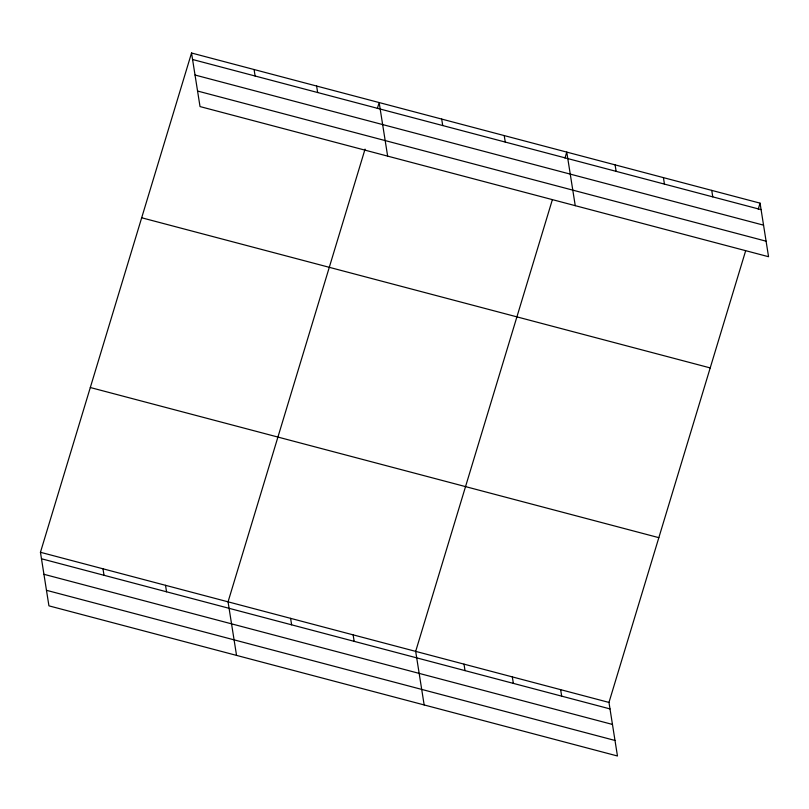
<?xml version="1.0" encoding="UTF-8"?>
<svg xmlns="http://www.w3.org/2000/svg" width="809" height="809" viewBox="0 0 809 809"><rect width="100%" height="100%" fill="white"/><g stroke="black" fill="none" stroke-linecap="round" stroke-linejoin="round"><path stroke-width="1.21" d="M745.615 250.911L608.975 702.424L617.459 755.99L48.934 605.85L40.45 552.284L191.541 53.01L760.066 203.15L768.55 256.716L200.025 106.576L191.541 53.01M365.061 149.119L228.057 601.835L236.541 655.391M377.348 108.527L379.158 102.561L387.642 156.117M552.314 199.863L415.674 651.376L424.159 704.942M564.965 158.068L566.765 152.102L575.25 205.668M758.255 209.127L760.066 203.15M192.572 59.492L761.097 209.632M195.03 75.025L763.554 225.165M197.568 91.033L766.093 241.183M141.686 217.773L710.201 367.913M90.315 387.521L658.829 537.661M40.45 552.284L608.975 702.424M41.471 558.766L609.996 708.906M43.939 574.299L612.464 724.439M46.477 590.307L614.992 740.457M711.738 190.388L712.769 196.87M663.42 177.626L664.442 184.108M615.093 164.864L616.124 171.346M504.229 135.588L505.261 142.071M560.647 689.662L561.668 696.144M441.694 119.075L442.725 125.547M512.319 676.9L513.351 683.383M464.002 664.138L465.023 670.621M316.622 86.037L317.644 92.519M353.139 634.863L354.16 641.345M254.087 69.523L255.108 76.006M290.603 618.349L291.624 624.821M165.521 585.311L166.553 591.794M102.986 568.798L104.017 575.28"/></g></svg>
